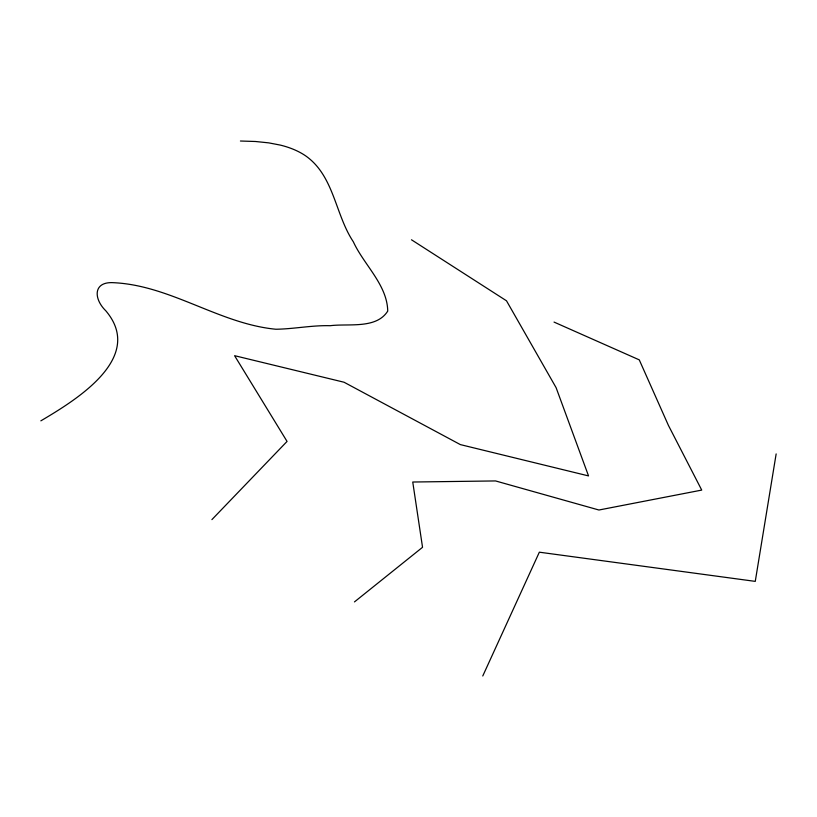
<?xml version="1.0" encoding="UTF-8"?>
<svg xmlns="http://www.w3.org/2000/svg" width="817" height="817" viewBox="0 0 817 817"><rect width="100%" height="100%" fill="white"/><g stroke="black" fill="none" stroke-linecap="round" stroke-linejoin="round"><path stroke-width="1.23" d="M776.15 453.915L755.265 581.377L539.343 552.19L482.765 675.986M211.909 519.612L287.053 441.425L234.581 355.681L344.049 382.233L460.359 444.601L588.536 475.913L556.101 387.667L506.499 300.799L411.482 239.779M354.466 601.904L422.542 547.298L412.748 482.02L495.551 480.937L598.932 510.012L701.732 490.088L668.439 425.432L639.272 359.868L554.038 322.082M40.85 420.847C75.215 400.473 145.763 357.938 105.781 310.766C93.465 298.818 92.862 281.068 114.135 282.723C171.11 285.623 219.497 323.818 275.86 329.241C294.018 329.006 311.961 325.176 330.17 325.707C348.553 323.348 376.259 329.282 387.728 311.114C387.289 284.816 363.82 264.749 353.332 241.781C335.123 214.514 334.245 176.237 305.946 156.067A66.923 38.634 0 0 0 280.19 145.069L268.691 142.863L255.486 141.494L240.423 141.014"/></g></svg>
